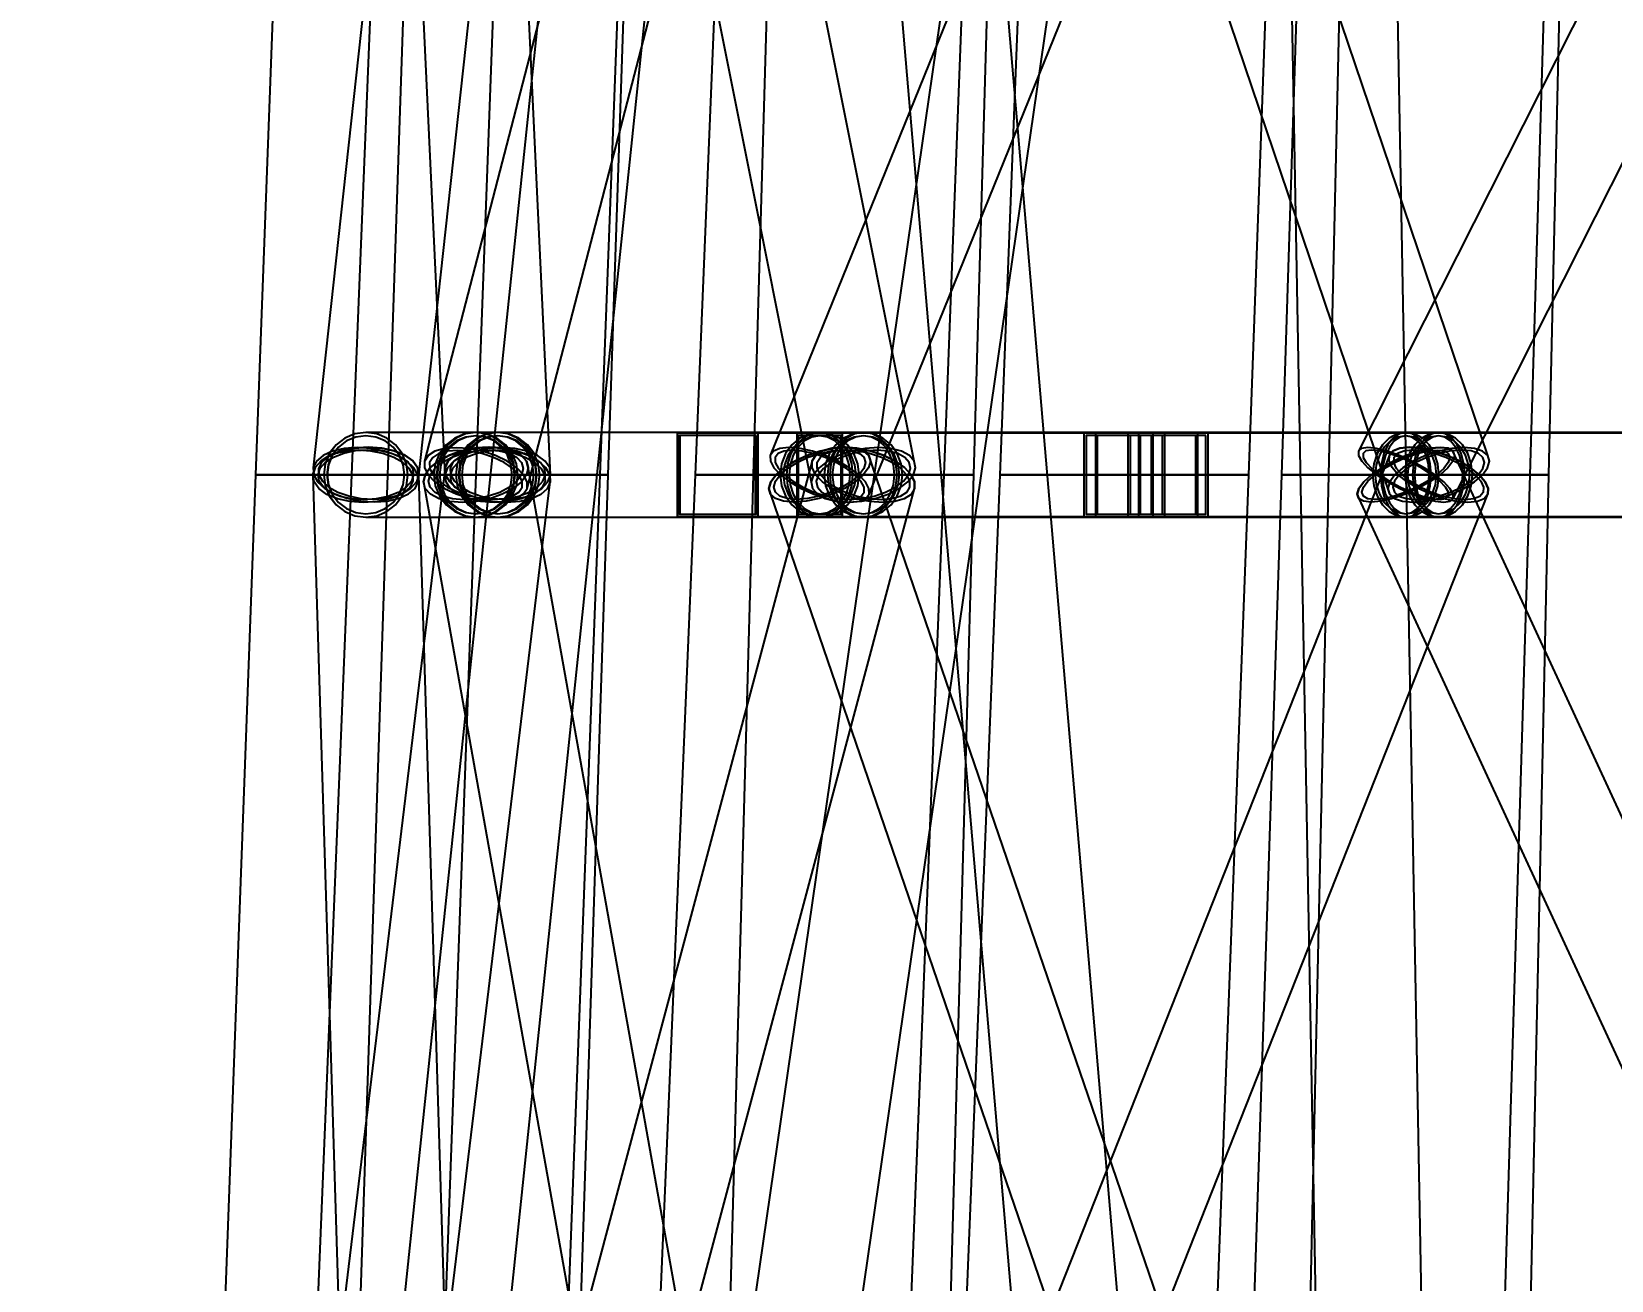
# Model space of a CAD drawing. Header units: millimetres. Extents: x -123812 to 252100, y -3000 to 639000.
# Drawn here: x -18928 to -11359, y 276139 to 282124 of the extents above; entities that cross this region are included whole.
import ezdxf

# ---------------------------------------------------------------- set-up
doc = ezdxf.new("R2010")
doc.units = ezdxf.units.MM
doc.layers.add('D-STR-DIM', color=7, linetype='Continuous', lineweight=13)
doc.layers.add('D-STR-STRC', color=7, linetype='Continuous', lineweight=25)
doc.styles.add('OpenSansCondensed-Light', font='OpenSansCondensed-Light.ttf')
doc.styles.add('TOWER_UNICODE', font='Arial Unicode.ttf')
doc.dimstyles.new('EZDXF', dxfattribs={"dimtxt": 0.25, "dimasz": 0.175, "dimexe": 0.375, "dimexo": 0.125, "dimgap": 0.1, "dimtad": 1, "dimlfac": 100, "dimzin": 12, "dimdsep": 46, "dimtxsty": 'OpenSansCondensed-Light', "dimblk": 'ARCHTICK', "dimcen": 2.5, "dimazin": 3, "dimtfac": 0.5, "dimtmove": 2, "dimatfit": 3})

# ---------------------------------------------------------------- blocks, each defined once
blk = doc.blocks.new('_ARCHTICK')
at = {"color": 0, "linetype": 'BYBLOCK', "const_width": 0.15}
blk.add_lwpolyline([(-0.5, -0.5), (0.5, 0.5)], dxfattribs=at)

msp = doc.modelspace()

# ---------------------------------------------------------------- linework, layer by layer
at = {"layer": 'D-STR-STRC'}
for points in [[(-11990.8, 300035.9), (-15609.4, 275035.9), (-15600.8, 275027.2), (-15575.7, 275016.7), (-15535.7, 275005), (-15483.7, 274993), (-15423, 274981.4), (-15358, 274971.1), (-15292.9, 274962.8), (-15232.2, 274957.1), (-15180.2, 274954.2), (-15140.2, 274954.5), (-15115.1, 274957.8), (-15106.5, 274964.1), (-11487.9, 299964.1)], [(-14637, 300025.8), (-17249.6, 275025.8), (-17241, 275015.4), (-17215.8, 275003.9), (-17175.6, 274992.1), (-17123.3, 274980.9), (-17062.4, 274971), (-16997, 274963), (-16931.6, 274957.6), (-16870.6, 274955), (-16818.3, 274955.6), (-16778.2, 274959.1), (-16752.9, 274965.5), (-16744.3, 274974.2), (-14131.7, 299974.2)], [(-16277.2, 299978.8), (-14141.7, 274978.8), (-14133.1, 274969.9), (-14107.8, 274963), (-14067.6, 274958.6), (-14015.2, 274957.1), (-13954.1, 274958.5), (-13888.6, 274962.7), (-13823.1, 274969.4), (-13762.1, 274978.2), (-13709.7, 274988.6), (-13669.4, 274999.7), (-13644.1, 275010.8), (-13635.5, 275021.2), (-15771, 300021.2)], [(-13217.4, 299995.5), (-12757, 274995.5), (-12748.3, 274982.9), (-12723, 274971.6), (-12682.6, 274962.1), (-12630, 274955.2), (-12568.8, 274951.4), (-12503, 274950.9), (-12437.3, 274953.8), (-12376.1, 274959.7), (-12323.5, 274968.5), (-12283.1, 274979.4), (-12257.7, 274991.6), (-12249.1, 275004.5), (-12709.5, 300004.5)], [(-15100.5, 287565), (-17045.2, 280065), (-17045.1, 280033.6), (-17028.3, 280000), (-16995.9, 279966.4), (-16950.2, 279935), (-16894.2, 279908.1), (-16831.7, 279887.4), (-16767.1, 279874.4), (-16704.6, 279870), (-16648.7, 279874.4), (-16603, 279887.4), (-16570.8, 279908.1), (-16554.1, 279935), (-14609.4, 287435)], [(-12348.3, 287592.4), (-15388.9, 280092.4), (-15388.2, 280065.4), (-15371.4, 280033.8), (-15339.7, 280000), (-15295.3, 279966.2), (-15241.1, 279934.6), (-15180.9, 279907.6), (-15118.7, 279886.8), (-15058.8, 279873.7), (-15005.3, 279869.3), (-14961.9, 279873.7), (-14931.4, 279886.8), (-14916, 279907.6), (-11875.4, 287407.6)], [(-14960.6, 287407.3), (-12421.9, 279907.3), (-12397.8, 279886.5), (-12359.3, 279873.4), (-12309.1, 279868.9), (-12250.5, 279873.4), (-12187.6, 279886.5), (-12124.7, 279907.3), (-12066, 279934.4), (-12015.5, 279966.1), (-11976.7, 280000), (-11952.3, 280033.9), (-11943.8, 280065.6), (-11951.9, 280092.7), (-14490.6, 287592.7)], [(-8783.7, 287613.6), (-12571.2, 280113.6), (-12571, 280092.8), (-12555.4, 280065.6), (-12525.4, 280034), (-12483, 280000), (-12431.1, 279966), (-12373.3, 279934.4), (-12313.5, 279907.2), (-12255.8, 279886.4), (-12204.1, 279873.3), (-12162, 279868.8), (-12132.2, 279873.3), (-12116.9, 279886.4), (-8329.4, 287386.4)], [(-16757.9, 287533.7), (-17578.5, 280033.7), (-17576.6, 280000), (-17557.7, 279966.3), (-17523.1, 279935), (-17475.2, 279908), (-17417.1, 279887.4), (-17352.9, 279874.4), (-17286.9, 279869.9), (-17223.6, 279874.4), (-17167.4, 279887.4), (-17122.1, 279908), (-17090.7, 279935), (-17075.4, 279966.3), (-16254.8, 287466.3)], [(-17301.5, 287500), (-16948.1, 280000), (-16943.9, 279966.3), (-16922.7, 279934.8), (-16886, 279907.8), (-16836.3, 279887.1), (-16777, 279874.1), (-16712, 279869.6), (-16645.9, 279874.1), (-16583.1, 279887.1), (-16528, 279907.8), (-16484.2, 279934.8), (-16454.7, 279966.3), (-16441.6, 280000), (-16795.1, 287500)], [(-16691.8, 287466.2), (-15193, 279966.2), (-15186.6, 279934.6), (-15163.5, 279907.5), (-15125.4, 279886.8), (-15074.9, 279873.7), (-15015.4, 279869.3), (-14950.9, 279873.7), (-14885.9, 279886.8), (-14824.8, 279907.5), (-14771.7, 279934.6), (-14730.3, 279966.2), (-14703.4, 280000), (-14692.8, 280033.8), (-16191.6, 287533.8)], [(-8715.9, 280203.2), (-12344.1, 280203.2), (-12375.5, 280196.3), (-12404.8, 280176), (-12429.9, 280143.7), (-12449.2, 280101.6), (-12461.3, 280052.6), (-12465.5, 280000), (-12461.3, 279947.4), (-12449.2, 279898.4), (-12429.9, 279856.3), (-12404.8, 279824), (-12375.5, 279803.7), (-12344.1, 279796.8), (-8715.9, 279796.8)], [(-8611.1, 280203.2), (-12186.9, 280203.2), (-12219.3, 280196.3), (-12249.4, 280176), (-12275.4, 280143.7), (-12295.2, 280101.6), (-12307.7, 280052.6), (-12312, 280000), (-12307.7, 279947.4), (-12295.2, 279898.4), (-12275.4, 279856.3), (-12249.4, 279824), (-12219.3, 279803.7), (-12186.9, 279796.8), (-8611.1, 279796.8)], [(-17350.8, 272465.6), (-16443.3, 279965.6), (-16445.8, 280000), (-16465.3, 280034.4), (-16500.5, 280066.5), (-16548.9, 280094.1), (-16607.2, 280115.2), (-16671.5, 280128.5), (-16737.4, 280133.1), (-16800.4, 280128.5), (-16856.2, 280115.2), (-16901, 280094.1), (-16931.8, 280066.5), (-16946.4, 280034.4), (-17854, 272534.4)], [(-16842, 272500), (-17073.2, 280000), (-17079.1, 280034.4), (-17101.8, 280066.4), (-17139.9, 280094), (-17190.7, 280115.1), (-17250.8, 280128.4), (-17316.1, 280132.9), (-17382.1, 280128.4), (-17444.4, 280115.1), (-17498.6, 280094), (-17541.2, 280066.4), (-17569.1, 280034.4), (-17580.6, 280000), (-17349.3, 272500)], [(-16696, 272433.6), (-14697.7, 279933.6), (-14697.5, 279965.6), (-14714.1, 280000), (-14746.2, 280034.4), (-14791.7, 280066.4), (-14847.5, 280093.9), (-14909.9, 280115.1), (-14974.4, 280128.3), (-15036.9, 280132.9), (-15092.9, 280128.3), (-15138.7, 280115.1), (-15171.1, 280093.9), (-15188, 280066.4), (-17186.3, 272566.4)], [(-15209.7, 272534.2), (-16548.6, 280034.2), (-16557.5, 280066.1), (-16583, 280093.5), (-16623.2, 280114.5), (-16675.4, 280127.7), (-16736.1, 280132.2), (-16801.1, 280127.7), (-16866.1, 280114.5), (-16926.5, 280093.5), (-16978.2, 280066.1), (-17017.8, 280034.2), (-17042.5, 280000), (-17050.7, 279965.8), (-15711.7, 272465.8)], [(-12347.4, 272592.8), (-14917.3, 280092.8), (-14941, 280113.7), (-14979.1, 280126.8), (-15029, 280131.3), (-15087.4, 280126.8), (-15150.1, 280113.7), (-15213, 280092.8), (-15271.8, 280065.6), (-15322.5, 280034), (-15361.6, 280000), (-15386.4, 279966), (-15395.3, 279934.4), (-15387.6, 279907.2), (-12817.7, 272407.2)], [(-14915.6, 272406.4), (-11950.8, 279906.4), (-11949, 279933.8), (-11963.5, 279965.7), (-11993.2, 280000), (-12036.1, 280034.3), (-12089.3, 280066.2), (-12149.1, 280093.6), (-12211.5, 280114.7), (-12272.2, 280127.9), (-12327.1, 280132.4), (-12372.5, 280127.9), (-12405.2, 280114.7), (-12423, 280093.6), (-15387.8, 272593.6)], [(-8652.7, 272613.9), (-12118.3, 280113.9), (-12141.3, 280127), (-12178, 280131.5), (-12226.1, 280127), (-12282.2, 280113.9), (-12342.6, 280093), (-12403, 280065.7), (-12459.4, 280034), (-12508, 280000), (-12545.4, 279966), (-12569, 279934.3), (-12577.4, 279907), (-12569.8, 279886.1), (-9104.2, 272386.1)]]:
    msp.add_lwpolyline(points, dxfattribs=at)
for points in [[(-17855.3, 280000), (-16798.5, 280000), (-16520.7, 287500), (-17576, 287500)], [(-17395.9, 280000), (-16203.4, 280000), (-15920.1, 287500), (-17092.7, 287500)], [(-17223.2, 280000), (-16166.5, 280000), (-15914, 287500), (-16969.4, 287500)], [(-15748.7, 280000), (-14556.2, 280000), (-14268.7, 287500), (-15441.3, 287500)], [(-15471.3, 280000), (-14414.5, 280000), (-14197.9, 287500), (-15253.3, 287500)], [(-14289, 280000), (-13096.6, 280000), (-12823.5, 287500), (-13996.2, 287500)], [(-12940.3, 280000), (-11747.8, 280000), (-11525.5, 287500), (-12698.2, 287500)], [(-12715.3, 280000), (-11658.5, 280000), (-11487.1, 287500), (-12542.5, 287500)], [(-17528.7, 280000), (-17521.9, 279947.4), (-17501.7, 279898.4), (-17469.6, 279856.3), (-17427.8, 279824), (-17379.2, 279803.7), (-17326.9, 279796.8), (-16799.6, 279796.8), (-16747.4, 279803.7), (-16698.7, 279824), (-16656.9, 279856.3), (-16624.9, 279898.4), (-16604.7, 279947.4), (-16597.8, 280000), (-16604.7, 280052.6), (-16624.9, 280101.6), (-16656.9, 280143.7), (-16698.7, 280176), (-16747.4, 280196.3), (-16799.6, 280203.2), (-17326.9, 280203.2), (-17379.2, 280196.3), (-17427.8, 280176), (-17469.6, 280143.7), (-17501.7, 280101.6), (-17521.9, 280052.6)], [(-17528.7, 280000), (-17521.9, 279947.4), (-17501.7, 279898.4), (-17469.6, 279856.3), (-17427.8, 279824), (-17379.2, 279803.7), (-17326.9, 279796.8), (-17274.7, 279803.7), (-17226, 279824), (-17184.2, 279856.3), (-17152.2, 279898.4), (-17132, 279947.4), (-17125.1, 280000), (-17132, 280052.6), (-17152.2, 280101.6), (-17184.2, 280143.7), (-17226, 280176), (-17274.7, 280196.3), (-17326.9, 280203.2), (-17379.2, 280196.3), (-17427.8, 280176), (-17469.6, 280143.7), (-17501.7, 280101.6), (-17521.9, 280052.6)], [(-17528.1, 280000), (-17521.3, 279947.4), (-17501.2, 279898.4), (-17469.2, 279856.3), (-17427.5, 279824), (-17379, 279803.7), (-17326.9, 279796.8), (-16694.8, 279796.8), (-16642.8, 279803.7), (-16594.2, 279824), (-16552.6, 279856.3), (-16520.6, 279898.4), (-16500.5, 279947.4), (-16493.6, 280000), (-16500.5, 280052.6), (-16520.6, 280101.6), (-16552.6, 280143.7), (-16594.2, 280176), (-16642.8, 280196.3), (-16694.8, 280203.2), (-17326.9, 280203.2), (-17379, 280196.3), (-17427.5, 280176), (-17469.2, 280143.7), (-17501.2, 280101.6), (-17521.3, 280052.6)], [(-17528.1, 280000), (-17521.3, 279947.4), (-17501.2, 279898.4), (-17469.2, 279856.3), (-17427.5, 279824), (-17379, 279803.7), (-17326.9, 279796.8), (-17274.8, 279803.7), (-17226.3, 279824), (-17184.6, 279856.3), (-17152.7, 279898.4), (-17132.6, 279947.4), (-17125.7, 280000), (-17132.6, 280052.6), (-17152.7, 280101.6), (-17184.6, 280143.7), (-17226.3, 280176), (-17274.8, 280196.3), (-17326.9, 280203.2), (-17379, 280196.3), (-17427.5, 280176), (-17469.2, 280143.7), (-17501.2, 280101.6), (-17521.3, 280052.6)], [(-17001.4, 280000), (-16994.6, 279947.4), (-16974.4, 279898.4), (-16942.3, 279856.3), (-16900.5, 279824), (-16851.9, 279803.7), (-16799.6, 279796.8), (-16747.4, 279803.7), (-16698.7, 279824), (-16656.9, 279856.3), (-16624.9, 279898.4), (-16604.7, 279947.4), (-16597.8, 280000), (-16604.7, 280052.6), (-16624.9, 280101.6), (-16656.9, 280143.7), (-16698.7, 280176), (-16747.4, 280196.3), (-16799.6, 280203.2), (-16851.9, 280196.3), (-16900.5, 280176), (-16942.3, 280143.7), (-16974.4, 280101.6), (-16994.6, 280052.6)], [(-16988.8, 280000), (-16982.3, 279947.4), (-16963.4, 279898.4), (-16933.4, 279856.3), (-16894.2, 279824), (-16848.6, 279803.7), (-16799.6, 279796.8), (-15152.5, 279796.8), (-15103.5, 279803.7), (-15057.9, 279824), (-15018.7, 279856.3), (-14988.7, 279898.4), (-14969.8, 279947.4), (-14963.3, 280000), (-14969.8, 280052.6), (-14988.7, 280101.6), (-15018.7, 280143.7), (-15057.9, 280176), (-15103.5, 280196.3), (-15152.5, 280203.2), (-16799.6, 280203.2), (-16848.6, 280196.3), (-16894.2, 280176), (-16933.4, 280143.7), (-16963.4, 280101.6), (-16982.3, 280052.6)], [(-16988.8, 280000), (-16982.3, 279947.4), (-16963.4, 279898.4), (-16933.4, 279856.3), (-16894.2, 279824), (-16848.6, 279803.7), (-16799.6, 279796.8), (-16750.7, 279803.7), (-16705.1, 279824), (-16665.9, 279856.3), (-16635.8, 279898.4), (-16616.9, 279947.4), (-16610.5, 280000), (-16616.9, 280052.6), (-16635.8, 280101.6), (-16665.9, 280143.7), (-16705.1, 280176), (-16750.7, 280196.3), (-16799.6, 280203.2), (-16848.6, 280196.3), (-16894.2, 280176), (-16933.4, 280143.7), (-16963.4, 280101.6), (-16982.3, 280052.6)], [(-16896.1, 280000), (-16889.2, 279947.4), (-16869.1, 279898.4), (-16837.1, 279856.3), (-16795.5, 279824), (-16746.9, 279803.7), (-16694.8, 279796.8), (-16642.8, 279803.7), (-16594.2, 279824), (-16552.6, 279856.3), (-16520.6, 279898.4), (-16500.5, 279947.4), (-16493.6, 280000), (-16500.5, 280052.6), (-16520.6, 280101.6), (-16552.6, 280143.7), (-16594.2, 280176), (-16642.8, 280196.3), (-16694.8, 280203.2), (-16746.9, 280196.3), (-16795.5, 280176), (-16837.1, 280143.7), (-16869.1, 280101.6), (-16889.2, 280052.6)], [(-16882.3, 280000), (-16876, 279947.4), (-16857.2, 279898.4), (-16827.4, 279856.3), (-16788.6, 279824), (-16743.4, 279803.7), (-16694.8, 279796.8), (-14942.9, 279796.8), (-14894.4, 279803.7), (-14849.1, 279824), (-14810.3, 279856.3), (-14780.5, 279898.4), (-14761.8, 279947.4), (-14755.4, 280000), (-14761.8, 280052.6), (-14780.5, 280101.6), (-14810.3, 280143.7), (-14849.1, 280176), (-14894.4, 280196.3), (-14942.9, 280203.2), (-16694.8, 280203.2), (-16743.4, 280196.3), (-16788.6, 280176), (-16827.4, 280143.7), (-16857.2, 280101.6), (-16876, 280052.6)], [(-16882.3, 280000), (-16876, 279947.4), (-16857.2, 279898.4), (-16827.4, 279856.3), (-16788.6, 279824), (-16743.4, 279803.7), (-16694.8, 279796.8), (-16646.3, 279803.7), (-16601.1, 279824), (-16562.3, 279856.3), (-16532.5, 279898.4), (-16513.7, 279947.4), (-16507.4, 280000), (-16513.7, 280052.6), (-16532.5, 280101.6), (-16562.3, 280143.7), (-16601.1, 280176), (-16646.3, 280196.3), (-16694.8, 280203.2), (-16743.4, 280196.3), (-16788.6, 280176), (-16827.4, 280143.7), (-16857.2, 280101.6), (-16876, 280052.6)], [(-15341.6, 280000), (-15335.1, 279947.4), (-15316.2, 279898.4), (-15286.2, 279856.3), (-15247, 279824), (-15201.4, 279803.7), (-15152.5, 279796.8), (-15103.5, 279803.7), (-15057.9, 279824), (-15018.7, 279856.3), (-14988.7, 279898.4), (-14969.8, 279947.4), (-14963.3, 280000), (-14969.8, 280052.6), (-14988.7, 280101.6), (-15018.7, 280143.7), (-15057.9, 280176), (-15103.5, 280196.3), (-15152.5, 280203.2), (-15201.4, 280196.3), (-15247, 280176), (-15286.2, 280143.7), (-15316.2, 280101.6), (-15335.1, 280052.6)], [(-15311.4, 280000), (-15305.9, 279947.4), (-15290.1, 279898.4), (-15264.8, 279856.3), (-15231.9, 279824), (-15193.6, 279803.7), (-15152.5, 279796.8), (-12344.1, 279796.8), (-12302.9, 279803.7), (-12264.6, 279824), (-12231.7, 279856.3), (-12206.4, 279898.4), (-12190.6, 279947.4), (-12185.2, 280000), (-12190.6, 280052.6), (-12206.4, 280101.6), (-12231.7, 280143.7), (-12264.6, 280176), (-12302.9, 280196.3), (-12344.1, 280203.2), (-15152.5, 280203.2), (-15193.6, 280196.3), (-15231.9, 280176), (-15264.8, 280143.7), (-15290.1, 280101.6), (-15305.9, 280052.6)], [(-15311.4, 280000), (-15305.9, 279947.4), (-15290.1, 279898.4), (-15264.8, 279856.3), (-15231.9, 279824), (-15193.6, 279803.7), (-15152.5, 279796.8), (-15111.3, 279803.7), (-15073, 279824), (-15040.1, 279856.3), (-15014.8, 279898.4), (-14999, 279947.4), (-14993.6, 280000), (-14999, 280052.6), (-15014.8, 280101.6), (-15040.1, 280143.7), (-15073, 280176), (-15111.3, 280196.3), (-15152.5, 280203.2), (-15193.6, 280196.3), (-15231.9, 280176), (-15264.8, 280143.7), (-15290.1, 280101.6), (-15305.9, 280052.6)], [(-15130.4, 280000), (-15124, 279947.4), (-15105.3, 279898.4), (-15075.5, 279856.3), (-15036.6, 279824), (-14991.4, 279803.7), (-14942.9, 279796.8), (-14894.4, 279803.7), (-14849.1, 279824), (-14810.3, 279856.3), (-14780.5, 279898.4), (-14761.8, 279947.4), (-14755.4, 280000), (-14761.8, 280052.6), (-14780.5, 280101.6), (-14810.3, 280143.7), (-14849.1, 280176), (-14894.4, 280196.3), (-14942.9, 280203.2), (-14991.4, 280196.3), (-15036.6, 280176), (-15075.5, 280143.7), (-15105.3, 280101.6), (-15124, 280052.6)], [(-15104.5, 280000), (-15099, 279947.4), (-15082.8, 279898.4), (-15057.1, 279856.3), (-15023.7, 279824), (-14984.7, 279803.7), (-14942.9, 279796.8), (-12186.9, 279796.8), (-12145.1, 279803.7), (-12106.1, 279824), (-12072.6, 279856.3), (-12047, 279898.4), (-12030.8, 279947.4), (-12025.3, 280000), (-12030.8, 280052.6), (-12047, 280101.6), (-12072.6, 280143.7), (-12106.1, 280176), (-12145.1, 280196.3), (-12186.9, 280203.2), (-14942.9, 280203.2), (-14984.7, 280196.3), (-15023.7, 280176), (-15057.1, 280143.7), (-15082.8, 280101.6), (-15099, 280052.6)], [(-15104.5, 280000), (-15099, 279947.4), (-15082.8, 279898.4), (-15057.1, 279856.3), (-15023.7, 279824), (-14984.7, 279803.7), (-14942.9, 279796.8), (-14901.1, 279803.7), (-14862.1, 279824), (-14828.6, 279856.3), (-14803, 279898.4), (-14786.8, 279947.4), (-14781.3, 280000), (-14786.8, 280052.6), (-14803, 280101.6), (-14828.6, 280143.7), (-14862.1, 280176), (-14901.1, 280196.3), (-14942.9, 280203.2), (-14984.7, 280196.3), (-15023.7, 280176), (-15057.1, 280143.7), (-15082.8, 280101.6), (-15099, 280052.6)], [(-12503, 280000), (-12497.5, 279947.4), (-12481.7, 279898.4), (-12456.4, 279856.3), (-12423.5, 279824), (-12385.2, 279803.7), (-12344.1, 279796.8), (-12302.9, 279803.7), (-12264.6, 279824), (-12231.7, 279856.3), (-12206.4, 279898.4), (-12190.6, 279947.4), (-12185.2, 280000), (-12190.6, 280052.6), (-12206.4, 280101.6), (-12231.7, 280143.7), (-12264.6, 280176), (-12302.9, 280196.3), (-12344.1, 280203.2), (-12385.2, 280196.3), (-12423.5, 280176), (-12456.4, 280143.7), (-12481.7, 280101.6), (-12497.5, 280052.6)], [(-12465.5, 280000), (-12461.3, 279947.4), (-12449.2, 279898.4), (-12429.9, 279856.3), (-12404.8, 279824), (-12375.5, 279803.7), (-12344.1, 279796.8), (-12312.6, 279803.7), (-12283.3, 279824), (-12258.2, 279856.3), (-12238.9, 279898.4), (-12226.8, 279947.4), (-12222.6, 280000), (-12226.8, 280052.6), (-12238.9, 280101.6), (-12258.2, 280143.7), (-12283.3, 280176), (-12312.6, 280196.3), (-12344.1, 280203.2), (-12375.5, 280196.3), (-12404.8, 280176), (-12429.9, 280143.7), (-12449.2, 280101.6), (-12461.3, 280052.6)], [(-12348.5, 280000), (-12343, 279947.4), (-12326.8, 279898.4), (-12301.1, 279856.3), (-12267.7, 279824), (-12228.7, 279803.7), (-12186.9, 279796.8), (-12145.1, 279803.7), (-12106.1, 279824), (-12072.6, 279856.3), (-12047, 279898.4), (-12030.8, 279947.4), (-12025.3, 280000), (-12030.8, 280052.6), (-12047, 280101.6), (-12072.6, 280143.7), (-12106.1, 280176), (-12145.1, 280196.3), (-12186.9, 280203.2), (-12228.7, 280196.3), (-12267.7, 280176), (-12301.1, 280143.7), (-12326.8, 280101.6), (-12343, 280052.6)], [(-12312, 280000), (-12307.7, 279947.4), (-12295.2, 279898.4), (-12275.4, 279856.3), (-12249.4, 279824), (-12219.3, 279803.7), (-12186.9, 279796.8), (-12154.5, 279803.7), (-12124.3, 279824), (-12098.4, 279856.3), (-12078.5, 279898.4), (-12066, 279947.4), (-12061.8, 280000), (-12066, 280052.6), (-12078.5, 280101.6), (-12098.4, 280143.7), (-12124.3, 280176), (-12154.5, 280196.3), (-12186.9, 280203.2), (-12219.3, 280196.3), (-12249.4, 280176), (-12275.4, 280143.7), (-12295.2, 280101.6), (-12307.7, 280052.6)], [(-17073.2, 280000), (-17084.7, 279965.6), (-17112.7, 279933.6), (-17155.2, 279906), (-17209.5, 279884.9), (-17271.8, 279871.6), (-17337.8, 279867.1), (-17403.1, 279871.6), (-17463.2, 279884.9), (-17514, 279906), (-17552.1, 279933.6), (-17574.8, 279965.6), (-17580.6, 280000), (-17569.1, 280034.4), (-17541.2, 280066.4), (-17498.6, 280094), (-17444.4, 280115.1), (-17382.1, 280128.4), (-17316.1, 280132.9), (-17250.8, 280128.4), (-17190.7, 280115.1), (-17139.9, 280094), (-17101.8, 280066.4), (-17079.1, 280034.4)], [(-17576.6, 280000), (-17557.7, 279966.3), (-17523.1, 279935), (-17475.2, 279908), (-17417.1, 279887.4), (-17352.9, 279874.4), (-17286.9, 279869.9), (-17223.6, 279874.4), (-17167.4, 279887.4), (-17122.1, 279908), (-17090.7, 279935), (-17075.4, 279966.3), (-17077.2, 280000), (-17096.1, 280033.7), (-17130.7, 280065), (-17178.7, 280092), (-17236.8, 280112.6), (-17301, 280125.6), (-17367, 280130.1), (-17430.2, 280125.6), (-17486.4, 280112.6), (-17531.8, 280092), (-17563.2, 280065), (-17578.5, 280033.7)], [(-17512.9, 280000), (-17506.5, 279951.5), (-17487.9, 279906.4), (-17458.4, 279867.6), (-17419.9, 279837.9), (-17375, 279819.2), (-17326.9, 279812.8), (-17278.8, 279819.2), (-17234, 279837.9), (-17195.5, 279867.6), (-17165.9, 279906.4), (-17147.3, 279951.5), (-17141, 280000), (-17147.3, 280048.5), (-17165.9, 280093.6), (-17195.5, 280132.4), (-17234, 280162.1), (-17278.8, 280180.8), (-17326.9, 280187.2), (-17375, 280180.8), (-17419.9, 280162.1), (-17458.4, 280132.4), (-17487.9, 280093.6), (-17506.5, 280048.5)], [(-17512.3, 280000), (-17506, 279951.5), (-17487.5, 279906.4), (-17458, 279867.6), (-17419.6, 279837.9), (-17374.9, 279819.2), (-17326.9, 279812.8), (-17278.9, 279819.2), (-17234.2, 279837.9), (-17195.8, 279867.6), (-17166.4, 279906.4), (-17147.9, 279951.5), (-17141.6, 280000), (-17147.9, 280048.5), (-17166.4, 280093.6), (-17195.8, 280132.4), (-17234.2, 280162.1), (-17278.9, 280180.8), (-17326.9, 280187.2), (-17374.9, 280180.8), (-17419.6, 280162.1), (-17458, 280132.4), (-17487.5, 280093.6), (-17506, 280048.5)], [(-16556.8, 280000), (-16581.5, 279965.8), (-16621.1, 279933.9), (-16672.8, 279906.5), (-16733.2, 279885.5), (-16798.1, 279872.3), (-16863.1, 279867.8), (-16923.8, 279872.3), (-16976.1, 279885.5), (-17016.3, 279906.5), (-17041.7, 279933.9), (-17050.7, 279965.8), (-17042.5, 280000), (-17017.8, 280034.2), (-16978.2, 280066.1), (-16926.5, 280093.5), (-16866.1, 280114.5), (-16801.1, 280127.7), (-16736.1, 280132.2), (-16675.4, 280127.7), (-16623.2, 280114.5), (-16583, 280093.5), (-16557.5, 280066.1), (-16548.6, 280034.2)], [(-17028.3, 280000), (-16995.9, 279966.4), (-16950.2, 279935), (-16894.2, 279908.1), (-16831.7, 279887.4), (-16767.1, 279874.4), (-16704.6, 279870), (-16648.7, 279874.4), (-16603, 279887.4), (-16570.8, 279908.1), (-16554.1, 279935), (-16554.2, 279966.4), (-16571, 280000), (-16603.3, 280033.6), (-16649.1, 280065), (-16705.1, 280091.9), (-16767.6, 280112.6), (-16832.2, 280125.6), (-16894.6, 280130), (-16950.6, 280125.6), (-16996.2, 280112.6), (-17028.5, 280091.9), (-17045.2, 280065), (-17045.1, 280033.6)], [(-16985.6, 280000), (-16979.2, 279951.5), (-16960.6, 279906.4), (-16931.1, 279867.6), (-16892.6, 279837.9), (-16847.7, 279819.2), (-16799.6, 279812.8), (-16751.5, 279819.2), (-16706.7, 279837.9), (-16668.2, 279867.6), (-16638.6, 279906.4), (-16620, 279951.5), (-16613.7, 280000), (-16620, 280048.5), (-16638.6, 280093.6), (-16668.2, 280132.4), (-16706.7, 280162.1), (-16751.5, 280180.8), (-16799.6, 280187.2), (-16847.7, 280180.8), (-16892.6, 280162.1), (-16931.1, 280132.4), (-16960.6, 280093.6), (-16979.2, 280048.5)], [(-16973.9, 280000), (-16967.9, 279951.5), (-16950.5, 279906.4), (-16922.8, 279867.6), (-16886.7, 279837.9), (-16844.7, 279819.2), (-16799.6, 279812.8), (-16754.5, 279819.2), (-16712.5, 279837.9), (-16676.4, 279867.6), (-16648.7, 279906.4), (-16631.3, 279951.5), (-16625.4, 280000), (-16631.3, 280048.5), (-16648.7, 280093.6), (-16676.4, 280132.4), (-16712.5, 280162.1), (-16754.5, 280180.8), (-16799.6, 280187.2), (-16844.7, 280180.8), (-16886.7, 280162.1), (-16922.8, 280132.4), (-16950.5, 280093.6), (-16967.9, 280048.5)], [(-16948.1, 280000), (-16943.9, 279966.3), (-16922.7, 279934.8), (-16886, 279907.8), (-16836.3, 279887.1), (-16777, 279874.1), (-16712, 279869.6), (-16645.9, 279874.1), (-16583.1, 279887.1), (-16528, 279907.8), (-16484.2, 279934.8), (-16454.7, 279966.3), (-16441.6, 280000), (-16445.8, 280033.7), (-16467, 280065.2), (-16503.7, 280092.2), (-16553.4, 280112.9), (-16612.7, 280125.9), (-16677.7, 280130.4), (-16743.8, 280125.9), (-16806.6, 280112.9), (-16861.7, 280092.2), (-16905.5, 280065.2), (-16935, 280033.7)], [(-16445.8, 280000), (-16443.3, 279965.6), (-16457.9, 279933.5), (-16488.7, 279905.9), (-16533.5, 279884.8), (-16589.3, 279871.5), (-16652.3, 279866.9), (-16718.2, 279871.5), (-16782.5, 279884.8), (-16840.8, 279905.9), (-16889.2, 279933.5), (-16924.4, 279965.6), (-16943.9, 280000), (-16946.4, 280034.4), (-16931.8, 280066.5), (-16901, 280094.1), (-16856.2, 280115.2), (-16800.4, 280128.5), (-16737.4, 280133.1), (-16671.5, 280128.5), (-16607.2, 280115.2), (-16548.9, 280094.1), (-16500.5, 280066.5), (-16465.3, 280034.4)], [(-16880.2, 280000), (-16873.9, 279951.5), (-16855.4, 279906.4), (-16825.9, 279867.6), (-16787.5, 279837.9), (-16742.8, 279819.2), (-16694.8, 279812.8), (-16646.9, 279819.2), (-16602.2, 279837.9), (-16563.8, 279867.6), (-16534.3, 279906.4), (-16515.8, 279951.5), (-16509.5, 280000), (-16515.8, 280048.5), (-16534.3, 280093.6), (-16563.8, 280132.4), (-16602.2, 280162.1), (-16646.9, 280180.8), (-16694.8, 280187.2), (-16742.8, 280180.8), (-16787.5, 280162.1), (-16825.9, 280132.4), (-16855.4, 280093.6), (-16873.9, 280048.5)], [(-16867.6, 280000), (-16861.7, 279951.5), (-16844.4, 279906.4), (-16817, 279867.6), (-16781.2, 279837.9), (-16739.6, 279819.2), (-16694.8, 279812.8), (-16650.1, 279819.2), (-16608.5, 279837.9), (-16572.7, 279867.6), (-16545.3, 279906.4), (-16528, 279951.5), (-16522.1, 280000), (-16528, 280048.5), (-16545.3, 280093.6), (-16572.7, 280132.4), (-16608.5, 280162.1), (-16650.1, 280180.8), (-16694.8, 280187.2), (-16739.6, 280180.8), (-16781.2, 280162.1), (-16817, 280132.4), (-16844.4, 280093.6), (-16861.7, 280048.5)], [(-15835.6, 279800), (-13498.7, 279800), (-13498.7, 280200), (-15835.6, 280200)], [(-15447.4, 280200), (-15835.6, 280200), (-15835.6, 279800), (-15447.4, 279800)], [(-15834.3, 279800), (-13290.4, 279800), (-13290.4, 280200), (-15834.3, 280200)], [(-15448.7, 280200), (-15834.3, 280200), (-15834.3, 279800), (-15448.7, 279800)], [(-15459, 280188), (-15823.9, 280188), (-15823.9, 279812), (-15459, 279812)], [(-15460.2, 280188), (-15822.7, 280188), (-15822.7, 279812), (-15460.2, 279812)], [(-14943.3, 280000), (-14982.4, 279966), (-15033.1, 279934.4), (-15091.9, 279907.2), (-15154.8, 279886.3), (-15217.6, 279873.2), (-15275.9, 279868.7), (-15325.8, 279873.2), (-15363.9, 279886.3), (-15387.6, 279907.2), (-15395.3, 279934.4), (-15386.4, 279966), (-15361.6, 280000), (-15322.5, 280034), (-15271.8, 280065.6), (-15213, 280092.8), (-15150.1, 280113.7), (-15087.4, 280126.8), (-15029, 280131.3), (-14979.1, 280126.8), (-14941, 280113.7), (-14917.3, 280092.8), (-14909.6, 280065.6), (-14918.5, 280034)], [(-15339.7, 280000), (-15295.3, 279966.2), (-15241.1, 279934.6), (-15180.9, 279907.6), (-15118.7, 279886.8), (-15058.8, 279873.7), (-15005.3, 279869.3), (-14961.9, 279873.7), (-14931.4, 279886.8), (-14916, 279907.6), (-14916.7, 279934.6), (-14933.5, 279966.2), (-14965.2, 280000), (-15009.6, 280033.8), (-15063.8, 280065.4), (-15124.1, 280092.4), (-15186.2, 280113.2), (-15246.1, 280126.3), (-15299.6, 280130.7), (-15343, 280126.3), (-15373.5, 280113.2), (-15388.9, 280092.4), (-15388.2, 280065.4), (-15371.4, 280033.8)], [(-15326.7, 280000), (-15320.8, 279951.5), (-15303.4, 279906.4), (-15275.7, 279867.6), (-15239.6, 279837.9), (-15197.5, 279819.2), (-15152.5, 279812.8), (-15107.4, 279819.2), (-15065.3, 279837.9), (-15029.2, 279867.6), (-15001.6, 279906.4), (-14984.1, 279951.5), (-14978.2, 280000), (-14984.1, 280048.5), (-15001.6, 280093.6), (-15029.2, 280132.4), (-15065.3, 280162.1), (-15107.4, 280180.8), (-15152.5, 280187.2), (-15197.5, 280180.8), (-15239.6, 280162.1), (-15275.7, 280132.4), (-15303.4, 280093.6), (-15320.8, 280048.5)], [(-15298.8, 280000), (-15293.9, 279951.5), (-15279.2, 279906.4), (-15256, 279867.6), (-15225.6, 279837.9), (-15190.3, 279819.2), (-15152.5, 279812.8), (-15114.6, 279819.2), (-15079.3, 279837.9), (-15048.9, 279867.6), (-15025.7, 279906.4), (-15011.1, 279951.5), (-15006.1, 280000), (-15011.1, 280048.5), (-15025.7, 280093.6), (-15048.9, 280132.4), (-15079.3, 280162.1), (-15114.6, 280180.8), (-15152.5, 280187.2), (-15190.3, 280180.8), (-15225.6, 280162.1), (-15256, 280132.4), (-15279.2, 280093.6), (-15293.9, 280048.5)], [(-15262, 279800), (-7758.5, 279800), (-7758.5, 280200), (-15262, 280200)], [(-15042.9, 280200), (-15262, 280200), (-15262, 279800), (-15042.9, 279800)], [(-15049.5, 280188), (-15255.4, 280188), (-15255.4, 279812), (-15049.5, 279812)], [(-15182.4, 280000), (-15193, 279966.2), (-15186.6, 279934.6), (-15163.5, 279907.5), (-15125.4, 279886.8), (-15074.9, 279873.7), (-15015.4, 279869.3), (-14950.9, 279873.7), (-14885.9, 279886.8), (-14824.8, 279907.5), (-14771.7, 279934.6), (-14730.3, 279966.2), (-14703.4, 280000), (-14692.8, 280033.8), (-14699.2, 280065.4), (-14722.3, 280092.5), (-14760.4, 280113.2), (-14810.9, 280126.3), (-14870.4, 280130.7), (-14934.9, 280126.3), (-14999.9, 280113.2), (-15061, 280092.5), (-15114.1, 280065.4), (-15155.5, 280033.8)], [(-14714.1, 280000), (-14697.5, 279965.6), (-14697.7, 279933.6), (-14714.6, 279906.1), (-14747.1, 279884.9), (-14792.9, 279871.7), (-14848.9, 279867.1), (-14911.3, 279871.7), (-14975.9, 279884.9), (-15038.2, 279906.1), (-15094.1, 279933.6), (-15139.6, 279965.6), (-15171.7, 280000), (-15188.2, 280034.4), (-15188, 280066.4), (-15171.1, 280093.9), (-15138.7, 280115.1), (-15092.9, 280128.3), (-15036.9, 280132.9), (-14974.4, 280128.3), (-14909.9, 280115.1), (-14847.5, 280093.9), (-14791.7, 280066.4), (-14746.2, 280034.4)], [(-15115.6, 280000), (-15109.7, 279951.5), (-15092.5, 279906.4), (-15065, 279867.6), (-15029.3, 279837.9), (-14987.6, 279819.2), (-14942.9, 279812.8), (-14898.2, 279819.2), (-14856.5, 279837.9), (-14820.8, 279867.6), (-14793.3, 279906.4), (-14776, 279951.5), (-14770.2, 280000), (-14776, 280048.5), (-14793.3, 280093.6), (-14820.8, 280132.4), (-14856.5, 280162.1), (-14898.2, 280180.8), (-14942.9, 280187.2), (-14987.6, 280180.8), (-15029.3, 280162.1), (-15065, 280132.4), (-15092.5, 280093.6), (-15109.7, 280048.5)], [(-15091.8, 280000), (-15086.7, 279951.5), (-15071.8, 279906.4), (-15048.2, 279867.6), (-15017.3, 279837.9), (-14981.4, 279819.2), (-14942.9, 279812.8), (-14904.4, 279819.2), (-14868.5, 279837.9), (-14837.6, 279867.6), (-14814, 279906.4), (-14799.1, 279951.5), (-14794, 280000), (-14799.1, 280048.5), (-14814, 280093.6), (-14837.6, 280132.4), (-14868.5, 280162.1), (-14904.4, 280180.8), (-14942.9, 280187.2), (-14981.4, 280180.8), (-15017.3, 280162.1), (-15048.2, 280132.4), (-15071.8, 280093.6), (-15086.7, 280048.5)], [(-13498.7, 280200), (-13886.9, 280200), (-13886.9, 279800), (-13498.7, 279800)], [(-13510.3, 280188), (-13875.3, 280188), (-13875.3, 279812), (-13510.3, 279812)], [(-13831.6, 279800), (-7729.3, 279800), (-7729.3, 280200), (-13831.6, 280200)], [(-13554, 280200), (-13831.6, 280200), (-13831.6, 279800), (-13554, 279800)], [(-13562.3, 280188), (-13823.3, 280188), (-13823.3, 279812), (-13562.3, 279812)], [(-13290.4, 280200), (-13676.1, 280200), (-13676.1, 279800), (-13290.4, 279800)], [(-13302, 280188), (-13664.5, 280188), (-13664.5, 279812), (-13302, 279812)], [(-13625.6, 279800), (-7631.1, 279800), (-7631.1, 280200), (-13625.6, 280200)], [(-13340.9, 280200), (-13625.6, 280200), (-13625.6, 279800), (-13340.9, 279800)], [(-13349.4, 280188), (-13617.1, 280188), (-13617.1, 279812), (-13349.4, 279812)], [(-12180.1, 280000), (-12228.7, 279966), (-12285.1, 279934.3), (-12345.5, 279907), (-12405.9, 279886.1), (-12462, 279873), (-12510.1, 279868.5), (-12546.8, 279873), (-12569.8, 279886.1), (-12577.4, 279907), (-12569, 279934.3), (-12545.4, 279966), (-12508, 280000), (-12459.4, 280034), (-12403, 280065.7), (-12342.6, 280093), (-12282.2, 280113.9), (-12226.1, 280127), (-12178, 280131.5), (-12141.3, 280127), (-12118.3, 280113.9), (-12110.8, 280093), (-12119.1, 280065.7), (-12142.8, 280034)], [(-12483, 280000), (-12431.1, 279966), (-12373.3, 279934.4), (-12313.5, 279907.2), (-12255.8, 279886.4), (-12204.1, 279873.3), (-12162, 279868.8), (-12132.2, 279873.3), (-12116.9, 279886.4), (-12117.1, 279907.2), (-12132.7, 279934.4), (-12162.8, 279966), (-12205.2, 280000), (-12257, 280034), (-12314.8, 280065.6), (-12374.6, 280092.8), (-12432.3, 280113.6), (-12484, 280126.7), (-12526.1, 280131.2), (-12555.9, 280126.7), (-12571.2, 280113.6), (-12571, 280092.8), (-12555.4, 280065.6), (-12525.4, 280034)], [(-12490.4, 280000), (-12485.5, 279951.5), (-12470.8, 279906.4), (-12447.6, 279867.6), (-12417.2, 279837.9), (-12381.9, 279819.2), (-12344.1, 279812.8), (-12306.2, 279819.2), (-12270.9, 279837.9), (-12240.5, 279867.6), (-12217.3, 279906.4), (-12202.7, 279951.5), (-12197.7, 280000), (-12202.7, 280048.5), (-12217.3, 280093.6), (-12240.5, 280132.4), (-12270.9, 280162.1), (-12306.2, 280180.8), (-12344.1, 280187.2), (-12381.9, 280180.8), (-12417.2, 280162.1), (-12447.6, 280132.4), (-12470.8, 280093.6), (-12485.5, 280048.5)], [(-12455.9, 280000), (-12452.1, 279951.5), (-12440.9, 279906.4), (-12423.1, 279867.6), (-12400, 279837.9), (-12373, 279819.2), (-12344.1, 279812.8), (-12315.1, 279819.2), (-12288.1, 279837.9), (-12265, 279867.6), (-12247.2, 279906.4), (-12236, 279951.5), (-12232.2, 280000), (-12236, 280048.5), (-12247.2, 280093.6), (-12265, 280132.4), (-12288.1, 280162.1), (-12315.1, 280180.8), (-12344.1, 280187.2), (-12373, 280180.8), (-12400, 280162.1), (-12423.1, 280132.4), (-12440.9, 280093.6), (-12452.1, 280048.5)], [(-12397, 280000), (-12421.5, 279966.1), (-12430, 279934.4), (-12421.9, 279907.3), (-12397.8, 279886.5), (-12359.3, 279873.4), (-12309.1, 279868.9), (-12250.5, 279873.4), (-12187.6, 279886.5), (-12124.7, 279907.3), (-12066, 279934.4), (-12015.5, 279966.1), (-11976.7, 280000), (-11952.3, 280033.9), (-11943.8, 280065.6), (-11951.9, 280092.7), (-11976, 280113.5), (-12014.5, 280126.6), (-12064.7, 280131.1), (-12123.3, 280126.6), (-12186.1, 280113.5), (-12249.1, 280092.7), (-12307.8, 280065.6), (-12358.3, 280033.9)], [(-11993.2, 280000), (-11963.5, 279965.7), (-11949, 279933.8), (-11950.8, 279906.4), (-11968.6, 279885.3), (-12001.3, 279872.1), (-12046.6, 279867.6), (-12101.5, 279872.1), (-12162.3, 279885.3), (-12224.7, 279906.4), (-12284.5, 279933.8), (-12337.7, 279965.7), (-12380.5, 280000), (-12410.2, 280034.3), (-12424.7, 280066.2), (-12423, 280093.6), (-12405.2, 280114.7), (-12372.5, 280127.9), (-12327.1, 280132.4), (-12272.2, 280127.9), (-12211.5, 280114.7), (-12149.1, 280093.6), (-12089.3, 280066.2), (-12036.1, 280034.3)], [(-12335.7, 280000), (-12330.7, 279951.5), (-12315.8, 279906.4), (-12292.1, 279867.6), (-12261.3, 279837.9), (-12225.4, 279819.2), (-12186.9, 279812.8), (-12148.4, 279819.2), (-12112.5, 279837.9), (-12081.6, 279867.6), (-12058, 279906.4), (-12043.1, 279951.5), (-12038, 280000), (-12043.1, 280048.5), (-12058, 280093.6), (-12081.6, 280132.4), (-12112.5, 280162.1), (-12148.4, 280180.8), (-12186.9, 280187.2), (-12225.4, 280180.8), (-12261.3, 280162.1), (-12292.1, 280132.4), (-12315.8, 280093.6), (-12330.7, 280048.5)], [(-12302.2, 280000), (-12298.2, 279951.5), (-12286.7, 279906.4), (-12268.4, 279867.6), (-12244.5, 279837.9), (-12216.7, 279819.2), (-12186.9, 279812.8), (-12157.1, 279819.2), (-12129.3, 279837.9), (-12105.4, 279867.6), (-12087.1, 279906.4), (-12075.5, 279951.5), (-12071.6, 280000), (-12075.5, 280048.5), (-12087.1, 280093.6), (-12105.4, 280132.4), (-12129.3, 280162.1), (-12157.1, 280180.8), (-12186.9, 280187.2), (-12216.7, 280180.8), (-12244.5, 280162.1), (-12268.4, 280132.4), (-12286.7, 280093.6), (-12298.2, 280048.5)], [(-17098.2, 280000), (-17108.5, 279969), (-17133.8, 279940.1), (-17172.1, 279915.3), (-17221.1, 279896.2), (-17277.2, 279884.3), (-17336.7, 279880.2), (-17395.6, 279884.3), (-17449.8, 279896.2), (-17495.6, 279915.3), (-17529.9, 279940.1), (-17550.4, 279969), (-17555.6, 280000), (-17545.3, 280031), (-17520.1, 280059.9), (-17481.7, 280084.7), (-17432.8, 280103.8), (-17376.7, 280115.7), (-17317.1, 280119.8), (-17258.3, 280115.7), (-17204.1, 280103.8), (-17158.3, 280084.7), (-17124, 280059.9), (-17103.5, 280031)], [(-17552, 280000), (-17535, 279969.7), (-17503.8, 279941.4), (-17460.6, 279917.1), (-17408.2, 279898.4), (-17350.3, 279886.7), (-17290.8, 279882.7), (-17233.8, 279886.7), (-17183.1, 279898.4), (-17142.2, 279917.1), (-17113.9, 279941.4), (-17100.1, 279969.7), (-17101.8, 280000), (-17118.8, 280030.3), (-17150, 280058.6), (-17193.3, 280082.9), (-17245.6, 280101.6), (-17303.5, 280113.3), (-17363, 280117.3), (-17420.1, 280113.3), (-17470.7, 280101.6), (-17511.6, 280082.9), (-17539.9, 280058.6), (-17553.7, 280030.3)], [(-16580.7, 280000), (-16602.9, 279969.1), (-16638.6, 279940.4), (-16685.3, 279915.7), (-16739.7, 279896.8), (-16798.3, 279884.9), (-16856.9, 279880.8), (-16911.6, 279884.9), (-16958.7, 279896.8), (-16994.9, 279915.7), (-17017.9, 279940.4), (-17025.9, 279969.1), (-17018.6, 280000), (-16996.3, 280030.9), (-16960.6, 280059.6), (-16914, 280084.3), (-16859.5, 280103.2), (-16801, 280115.1), (-16742.4, 280119.2), (-16687.6, 280115.1), (-16640.6, 280103.2), (-16604.3, 280084.3), (-16581.4, 280059.6), (-16573.3, 280030.9)], [(-17005.8, 280000), (-16976.6, 279969.7), (-16935.4, 279941.4), (-16884.9, 279917.1), (-16828.5, 279898.5), (-16770.3, 279886.8), (-16714, 279882.8), (-16663.5, 279886.8), (-16622.4, 279898.5), (-16593.3, 279917.1), (-16578.3, 279941.4), (-16578.3, 279969.7), (-16593.5, 280000), (-16622.7, 280030.3), (-16663.9, 280058.6), (-16714.4, 280082.9), (-16770.7, 280101.5), (-16829, 280113.2), (-16885.3, 280117.2), (-16935.7, 280113.2), (-16976.9, 280101.5), (-17006, 280082.9), (-17021, 280058.6), (-17020.9, 280030.3)], [(-16923.1, 280000), (-16919.4, 279969.6), (-16900.3, 279941.2), (-16867.2, 279916.9), (-16822.4, 279898.2), (-16768.9, 279886.5), (-16710.3, 279882.5), (-16650.7, 279886.5), (-16594.1, 279898.2), (-16544.4, 279916.9), (-16504.9, 279941.2), (-16478.3, 279969.6), (-16466.6, 280000), (-16470.3, 280030.4), (-16489.4, 280058.8), (-16522.5, 280083.1), (-16567.3, 280101.8), (-16620.8, 280113.5), (-16679.4, 280117.5), (-16739, 280113.5), (-16795.6, 280101.8), (-16845.3, 280083.1), (-16884.8, 280058.8), (-16911.3, 280030.4)], [(-16470.3, 280000), (-16468, 279968.9), (-16481.2, 279940), (-16508.9, 279915.2), (-16549.4, 279896.1), (-16599.7, 279884.1), (-16656.5, 279880), (-16715.9, 279884.1), (-16773.9, 279896.1), (-16826.5, 279915.2), (-16870.1, 279940), (-16901.8, 279968.9), (-16919.4, 280000), (-16921.7, 280031.1), (-16908.5, 280060), (-16880.7, 280084.8), (-16840.3, 280103.9), (-16790, 280115.9), (-16733.2, 280120), (-16673.8, 280115.9), (-16615.8, 280103.9), (-16563.2, 280084.8), (-16519.6, 280060), (-16487.9, 280031.1)], [(-14963.9, 280000), (-14999.1, 279969.4), (-15044.8, 279940.8), (-15097.8, 279916.3), (-15154.6, 279897.5), (-15211.1, 279885.7), (-15263.7, 279881.7), (-15308.7, 279885.7), (-15343.1, 279897.5), (-15364.5, 279916.3), (-15371.4, 279940.8), (-15363.4, 279969.4), (-15341, 280000), (-15305.8, 280030.6), (-15260.1, 280059.2), (-15207.1, 280083.7), (-15150.3, 280102.5), (-15093.8, 280114.3), (-15041.2, 280118.3), (-14996.2, 280114.3), (-14961.8, 280102.5), (-14940.5, 280083.7), (-14933.5, 280059.2), (-14941.5, 280030.6)], [(-15321.3, 280000), (-15281.2, 279969.5), (-15232.4, 279941.1), (-15178.1, 279916.7), (-15122, 279897.9), (-15068, 279886.2), (-15019.8, 279882.2), (-14980.6, 279886.2), (-14953.2, 279897.9), (-14939.3, 279916.7), (-14939.9, 279941.1), (-14955, 279969.5), (-14983.6, 280000), (-15023.7, 280030.5), (-15072.5, 280058.9), (-15126.8, 280083.3), (-15182.9, 280102.1), (-15236.9, 280113.8), (-15285.1, 280117.8), (-15324.3, 280113.8), (-15351.7, 280102.1), (-15365.6, 280083.3), (-15365, 280058.9), (-15349.9, 280030.5)], [(-15158.8, 280000), (-15168.4, 279969.5), (-15162.6, 279941.1), (-15141.8, 279916.6), (-15107.5, 279897.9), (-15061.9, 279886.1), (-15008.2, 279882.1), (-14950.1, 279886.1), (-14891.5, 279897.9), (-14836.4, 279916.6), (-14788.6, 279941.1), (-14751.2, 279969.5), (-14727, 280000), (-14717.4, 280030.5), (-14723.2, 280058.9), (-14744, 280083.4), (-14778.3, 280102.1), (-14823.9, 280113.9), (-14877.5, 280117.9), (-14935.7, 280113.9), (-14994.3, 280102.1), (-15049.4, 280083.4), (-15097.2, 280058.9), (-15134.6, 280030.5)], [(-14736.6, 280000), (-14721.7, 279969), (-14721.9, 279940.1), (-14737.1, 279915.3), (-14766.4, 279896.3), (-14807.7, 279884.3), (-14858.2, 279880.2), (-14914.4, 279884.3), (-14972.7, 279896.3), (-15028.9, 279915.3), (-15079.2, 279940.1), (-15120.2, 279969), (-15149.2, 280000), (-15164.1, 280031), (-15163.9, 280059.9), (-15148.7, 280084.7), (-15119.4, 280103.7), (-15078.1, 280115.7), (-15027.6, 280119.8), (-14971.3, 280115.7), (-14913.1, 280103.7), (-14856.9, 280084.7), (-14806.6, 280059.9), (-14765.6, 280031)], [(-12196.3, 280000), (-12240, 279969.3), (-12290.9, 279940.7), (-12345.4, 279916.2), (-12399.8, 279897.4), (-12450.4, 279885.5), (-12493.7, 279881.5), (-12526.9, 279885.5), (-12547.6, 279897.4), (-12554.4, 279916.2), (-12546.9, 279940.7), (-12525.5, 279969.3), (-12491.8, 280000), (-12448.1, 280030.7), (-12397.2, 280059.3), (-12342.7, 280083.8), (-12288.3, 280102.6), (-12237.7, 280114.5), (-12194.4, 280118.5), (-12161.2, 280114.5), (-12140.5, 280102.6), (-12133.7, 280083.8), (-12141.2, 280059.3), (-12162.6, 280030.7)], [(-12469.3, 280000), (-12422.5, 279969.4), (-12370.4, 279940.9), (-12316.5, 279916.4), (-12264.5, 279897.6), (-12217.9, 279885.8), (-12179.9, 279881.7), (-12153.1, 279885.8), (-12139.3, 279897.6), (-12139.4, 279916.4), (-12153.5, 279940.9), (-12180.6, 279969.4), (-12218.8, 280000), (-12265.6, 280030.6), (-12317.7, 280059.1), (-12371.6, 280083.6), (-12423.6, 280102.4), (-12470.2, 280114.2), (-12508.2, 280118.3), (-12535, 280114.2), (-12548.8, 280102.4), (-12548.7, 280083.6), (-12534.6, 280059.1), (-12507.5, 280030.6)], [(-12376.4, 280000), (-12398.4, 279969.4), (-12406.1, 279940.9), (-12398.8, 279916.4), (-12377, 279897.6), (-12342.3, 279885.8), (-12297.1, 279881.8), (-12244.3, 279885.8), (-12187.6, 279897.6), (-12130.8, 279916.4), (-12077.9, 279940.9), (-12032.4, 279969.4), (-11997.4, 280000), (-11975.4, 280030.6), (-11967.7, 280059.1), (-11975, 280083.6), (-11996.7, 280102.4), (-12031.4, 280114.2), (-12076.7, 280118.2), (-12129.5, 280114.2), (-12186.2, 280102.4), (-12243, 280083.6), (-12295.9, 280059.1), (-12341.4, 280030.6)], [(-12012.3, 280000), (-11985.5, 279969.1), (-11972.5, 279940.3), (-11974, 279915.6), (-11990.1, 279896.6), (-12019.6, 279884.7), (-12060.4, 279880.6), (-12109.9, 279884.7), (-12164.7, 279896.6), (-12220.9, 279915.6), (-12274.9, 279940.3), (-12322.8, 279969.1), (-12361.5, 280000), (-12388.3, 280030.9), (-12401.3, 280059.7), (-12399.8, 280084.4), (-12383.7, 280103.4), (-12354.2, 280115.3), (-12313.3, 280119.4), (-12263.8, 280115.3), (-12209.1, 280103.4), (-12152.8, 280084.4), (-12098.9, 280059.7), (-12051, 280030.9)], [(-18131.5, 272500), (-17073.3, 272500), (-16798.5, 280000), (-17855.3, 280000)], [(-16798.5, 280000), (-16816.5, 280000), (-16869.3, 280000), (-16953.3, 280000), (-17062.7, 280000), (-17190.2, 280000), (-17326.9, 280000), (-17463.7, 280000), (-17591.1, 280000), (-17700.6, 280000), (-17784.5, 280000), (-17837.3, 280000), (-17855.3, 280000), (-17837.3, 280000), (-17784.5, 280000), (-17700.6, 280000), (-17591.1, 280000), (-17463.7, 280000), (-17326.9, 280000), (-17190.2, 280000), (-17062.7, 280000), (-16953.3, 280000), (-16869.3, 280000), (-16816.5, 280000)], [(-17701.8, 272500), (-16489.5, 272500), (-16203.4, 280000), (-17395.9, 280000)], [(-17470.2, 272500), (-16412, 272500), (-16166.5, 280000), (-17223.2, 280000)], [(-16203.4, 280000), (-16223.7, 280000), (-16283.3, 280000), (-16378, 280000), (-16501.5, 280000), (-16645.3, 280000), (-16799.6, 280000), (-16953.9, 280000), (-17097.7, 280000), (-17221.2, 280000), (-17316, 280000), (-17375.5, 280000), (-17395.9, 280000), (-17375.5, 280000), (-17316, 280000), (-17221.2, 280000), (-17097.7, 280000), (-16953.9, 280000), (-16799.6, 280000), (-16645.3, 280000), (-16501.5, 280000), (-16378, 280000), (-16283.3, 280000), (-16223.7, 280000)], [(-16166.5, 280000), (-16184.5, 280000), (-16237.2, 280000), (-16321.2, 280000), (-16430.7, 280000), (-16558.1, 280000), (-16694.8, 280000), (-16831.6, 280000), (-16959, 280000), (-17068.5, 280000), (-17152.4, 280000), (-17205.2, 280000), (-17223.2, 280000), (-17205.2, 280000), (-17152.4, 280000), (-17068.5, 280000), (-16959, 280000), (-16831.6, 280000), (-16694.8, 280000), (-16558.1, 280000), (-16430.7, 280000), (-16321.2, 280000), (-16237.2, 280000), (-16184.5, 280000)], [(-16066.8, 272500), (-14854.6, 272500), (-14556.2, 280000), (-15748.7, 280000)], [(-14556.2, 280000), (-14576.5, 280000), (-14636.1, 280000), (-14730.9, 280000), (-14854.3, 280000), (-14998.1, 280000), (-15152.5, 280000), (-15306.8, 280000), (-15450.6, 280000), (-15574, 280000), (-15668.8, 280000), (-15728.4, 280000), (-15748.7, 280000), (-15728.4, 280000), (-15668.8, 280000), (-15574, 280000), (-15450.6, 280000), (-15306.8, 280000), (-15152.5, 280000), (-14998.1, 280000), (-14854.3, 280000), (-14730.9, 280000), (-14636.1, 280000), (-14576.5, 280000)], [(-15680.8, 272500), (-14622.6, 272500), (-14414.5, 280000), (-15471.3, 280000)], [(-14414.5, 280000), (-14432.5, 280000), (-14485.3, 280000), (-14569.3, 280000), (-14678.7, 280000), (-14806.1, 280000), (-14942.9, 280000), (-15079.7, 280000), (-15207.1, 280000), (-15316.5, 280000), (-15400.5, 280000), (-15453.3, 280000), (-15471.3, 280000), (-15453.3, 280000), (-15400.5, 280000), (-15316.5, 280000), (-15207.1, 280000), (-15079.7, 280000), (-14942.9, 280000), (-14806.1, 280000), (-14678.7, 280000), (-14569.3, 280000), (-14485.3, 280000), (-14432.5, 280000)], [(-14592.7, 272500), (-13380.4, 272500), (-13096.6, 280000), (-14289, 280000)], [(-13096.6, 280000), (-13116.9, 280000), (-13176.5, 280000), (-13271.2, 280000), (-13394.7, 280000), (-13538.5, 280000), (-13692.8, 280000), (-13847.1, 280000), (-13990.9, 280000), (-14114.4, 280000), (-14209.1, 280000), (-14268.7, 280000), (-14289, 280000), (-14268.7, 280000), (-14209.1, 280000), (-14114.4, 280000), (-13990.9, 280000), (-13847.1, 280000), (-13692.8, 280000), (-13538.5, 280000), (-13394.7, 280000), (-13271.2, 280000), (-13176.5, 280000), (-13116.9, 280000)], [(-13188.7, 272500), (-11976.4, 272500), (-11747.8, 280000), (-12940.3, 280000)], [(-11747.8, 280000), (-11768.1, 280000), (-11827.7, 280000), (-11922.5, 280000), (-12045.9, 280000), (-12189.7, 280000), (-12344.1, 280000), (-12498.4, 280000), (-12642.2, 280000), (-12765.7, 280000), (-12860.4, 280000), (-12920, 280000), (-12940.3, 280000), (-12920, 280000), (-12860.4, 280000), (-12765.7, 280000), (-12642.2, 280000), (-12498.4, 280000), (-12344.1, 280000), (-12189.7, 280000), (-12045.9, 280000), (-11922.5, 280000), (-11827.7, 280000), (-11768.1, 280000)], [(-12879.9, 272500), (-11821.7, 272500), (-11658.5, 280000), (-12715.3, 280000)], [(-11658.5, 280000), (-11676.5, 280000), (-11729.3, 280000), (-11813.3, 280000), (-11922.7, 280000), (-12050.1, 280000), (-12186.9, 280000), (-12323.6, 280000), (-12451.1, 280000), (-12560.5, 280000), (-12644.5, 280000), (-12697.3, 280000), (-12715.3, 280000), (-12697.3, 280000), (-12644.5, 280000), (-12560.5, 280000), (-12451.1, 280000), (-12323.6, 280000), (-12186.9, 280000), (-12050.1, 280000), (-11922.7, 280000), (-11813.3, 280000), (-11729.3, 280000), (-11676.5, 280000)]]:
    msp.add_lwpolyline(points, close=True, dxfattribs=at)

# ---------------------------------------------------------------- dimensions: what is measured, and where the dimension line sits
at = {"layer": 'D-STR-DIM'}
msp.add_linear_dim(base=(-112000, 0), p1=(0, 0), p2=(0, 634000), angle=90, dimstyle='EZDXF', override={"dimtxt": 8400, "dimasz": 3750, "dimexe": 2100, "dimexo": 1800, "dimgap": 2100, "dimtad": 1, "dimdec": 0, "dimlfac": 1, "dimlunit": 2, "dimtxsty": 'TOWER_UNICODE', "dimclrd": 7, "dimclre": 7, "dimclrt": 7}, dxfattribs=at).render()

doc.saveas('drawing.dxf')
